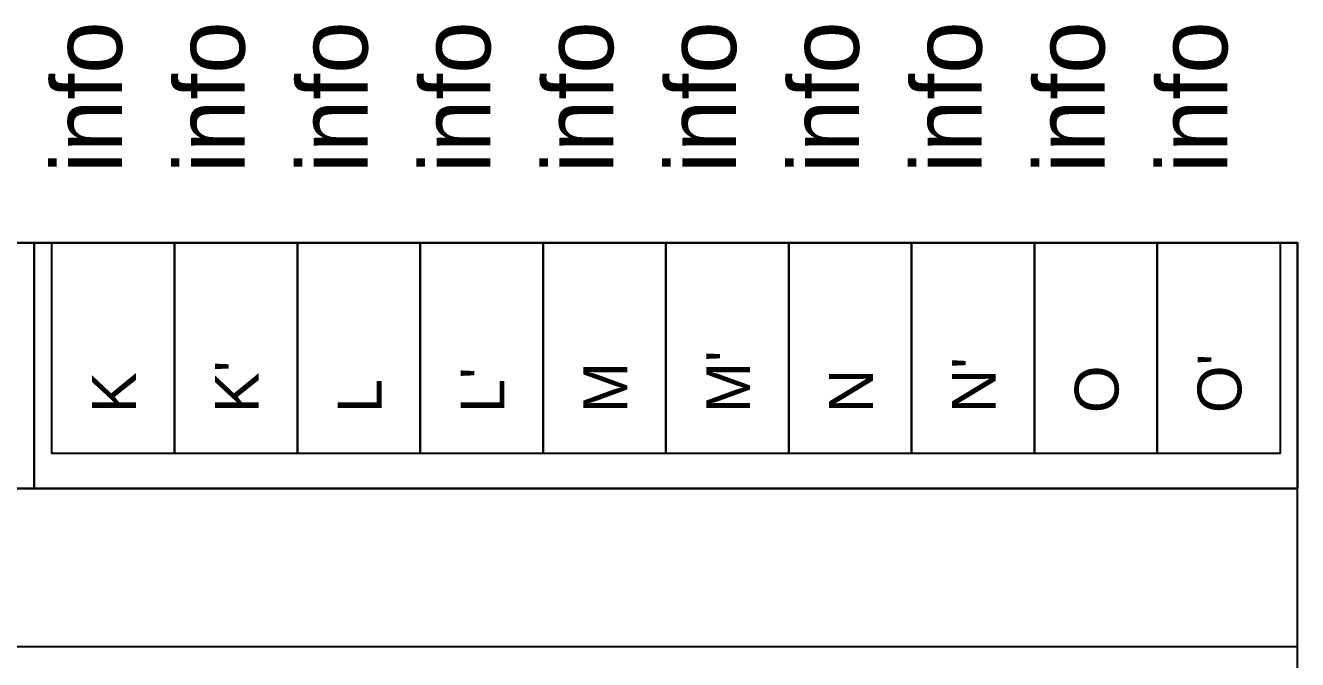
# Model space of a CAD drawing. Header units: millimetres. Extents: x 2151 to 5908, y -441 to 3322.
# Drawn here: x 3162 to 3234.5, y 3259.2 to 3295.4 of the extents above; entities that cross this region are included whole.
import ezdxf

# ---------------------------------------------------------------- set-up
doc = ezdxf.new("R2010")
doc.units = ezdxf.units.MM
doc.layers.add('Gehäuse', color=7, linetype='Continuous')
doc.layers.add('Klemmen', color=7, linetype='Continuous')
doc.styles.add('ARIAL', font='arial.ttf')
doc.styles.add('CP_SIGNAL', font='cp_simplex.shx')

# ---------------------------------------------------------------- blocks, each defined once
blk = doc.blocks.new('Gehäuse_12_TE1')
at = {"layer": 'Gehäuse'}
for p, q in [((0, 77), (216, 77)), ((0, 68), (216, 68))]:
    blk.add_line(p, q, dxfattribs=at)
for points in [[(0, 0), (216, 0), (216, 91), (0, 91)], [(72, 91), (144, 91), (144, 77), (72, 77)], [(144, 91), (216, 91), (216, 77), (144, 77)]]:
    blk.add_lwpolyline(points, close=True, dxfattribs=at)
blk = doc.blocks.new('*U101')
at = {"layer": 'Klemmen'}
for points in [[(-35, 0), (-28, 0), (-28, -12), (-35, -12)], [(-28, 0), (-21, 0), (-21, -12), (-28, -12)], [(-21, 0), (-14, 0), (-14, -12), (-21, -12)], [(-14, 0), (-7, 0), (-7, -12), (-14, -12)], [(-7, 0), (0, 0), (0, -12), (-7, -12)], [(0, 0), (7, 0), (7, -12), (0, -12)], [(7, 0), (14, 0), (14, -12), (7, -12)], [(14, 0), (21, 0), (21, -12), (14, -12)], [(21, 0), (28, 0), (28, -12), (21, -12)], [(28, 0), (35, 0), (35, -12), (28, -12)]]:
    blk.add_lwpolyline(points, close=True, dxfattribs=at)
at = {"layer": 'Klemmen', "style": 'ARIAL'}
for tag, p in [('10', (32.8, -9.7)), ('1', (-30.2, -9.7)), ('2', (-23.2, -9.7)), ('3', (-16.2, -9.7)), ('4', (-9.2, -9.7)), ('5', (-2.2, -9.7)), ('6', (4.8, -9.7)), ('7', (11.8, -9.7)), ('8', (18.8, -9.7)), ('9', (25.8, -9.7))]:
    blk.add_attdef(tag, p, '', height=2.5, rotation=90, dxfattribs=at)
blk = doc.blocks.new('AKS-2416.03')
at = {"layer": 'Gehäuse'}
blk.add_blockref('Gehäuse_12_TE1', (0, 0), dxfattribs=at)
blk.add_blockref('*U101', (180, 91), dxfattribs=at).add_auto_attribs({'1': 'K', '2': "K'", '3': 'L', '4': "L'", '5': 'M', '6': "M'", '7': 'N', '8': "N'", '9': 'O', '10': "O'"})
blk = doc.blocks.new('MDT_CAD_AKS-241603')
blk.add_blockref('AKS-2416.03', (10, 10))

msp = doc.modelspace()

# ---------------------------------------------------------------- block references
msp.add_blockref('MDT_CAD_AKS-241603', (3008.509, 3181.952))

# ---------------------------------------------------------------- texts
at = {"char_height": 4, "width": 50, "attachment_point": 1, "rotation": 90, "style": 'CP_SIGNAL'}
for insert in [(3163.509, 3282.952), (3170.509, 3282.952), (3177.509, 3282.952), (3184.509, 3282.952), (3191.509, 3282.952), (3198.509, 3282.952), (3205.509, 3282.952), (3212.509, 3282.952), (3219.509, 3282.952), (3226.509, 3282.952)]:
    msp.add_mtext('\\pxi0,l1,sm1,qj;info ', dxfattribs=dict(at, insert=insert))

doc.saveas('drawing.dxf')
